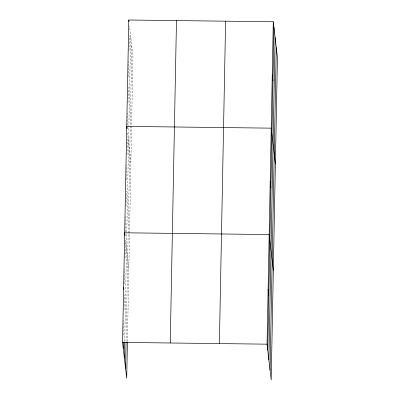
<?xml version="1.0" encoding="UTF-8"?>
<svg xmlns="http://www.w3.org/2000/svg" width="400" height="400" viewBox="0 0 400 400"><rect width="100%" height="100%" fill="white"/><g stroke="black" fill="none" stroke-linecap="round" stroke-linejoin="round"><path stroke-width="0.3" stroke-dasharray="2 1.5" d="M123.505 335.275L123.795 320.33M123.995 309.74L124.285 294.79M124.505 283.58L124.79 268.635M124.995 258.045L125.3 242.475M125.5 231.93L125.8 216.47M126.005 205.95L126.29 191.105M126.505 179.97L126.795 165.125M126.995 154.61L127.295 139.145M127.5 128.63L127.795 113.165M128 102.65L128.3 87.185M128.505 76.67L128.8 61.205M129.005 50.69L129.29 35.845M124.715 341.4L126.82 232.515M126.835 231.895L130.625 35.805M126.085 341.595L131.8 45.97M127.42 341.49L132.94 55.83L129.485 25.945M127.5 132.955L130.885 162.225M125.51 239.97L128.825 268.62"/><path stroke-width="0.6" d="M127.405 342.115L126.71 378.24L122.565 342.41L128.795 20L273.29 21.76L277.435 57.59L271.205 380L267.06 344.17L273.29 21.76M123.25 348.355L123.37 342.125M124.39 358.215L124.705 342.025M125.565 368.38L126.075 342.22M170.245 342.99L176.48 20.58M219.375 343.59L225.61 21.18M267.745 350.115L273.98 27.705M268.89 359.98L275.12 37.57M270.065 370.14L276.295 47.73M122.565 342.41L267.06 344.17M272.265 74.96L272.95 80.905M275.38 163.985L271.235 128.155L126.74 126.395L127.015 128.775M270.205 181.355L270.895 187.3M273.325 270.38L269.18 234.55L124.68 232.79L125.025 235.765M268.12 289.36L268.805 295.305M128.795 20L129 21.785M123.62 287.6L123.83 289.385"/></g></svg>
